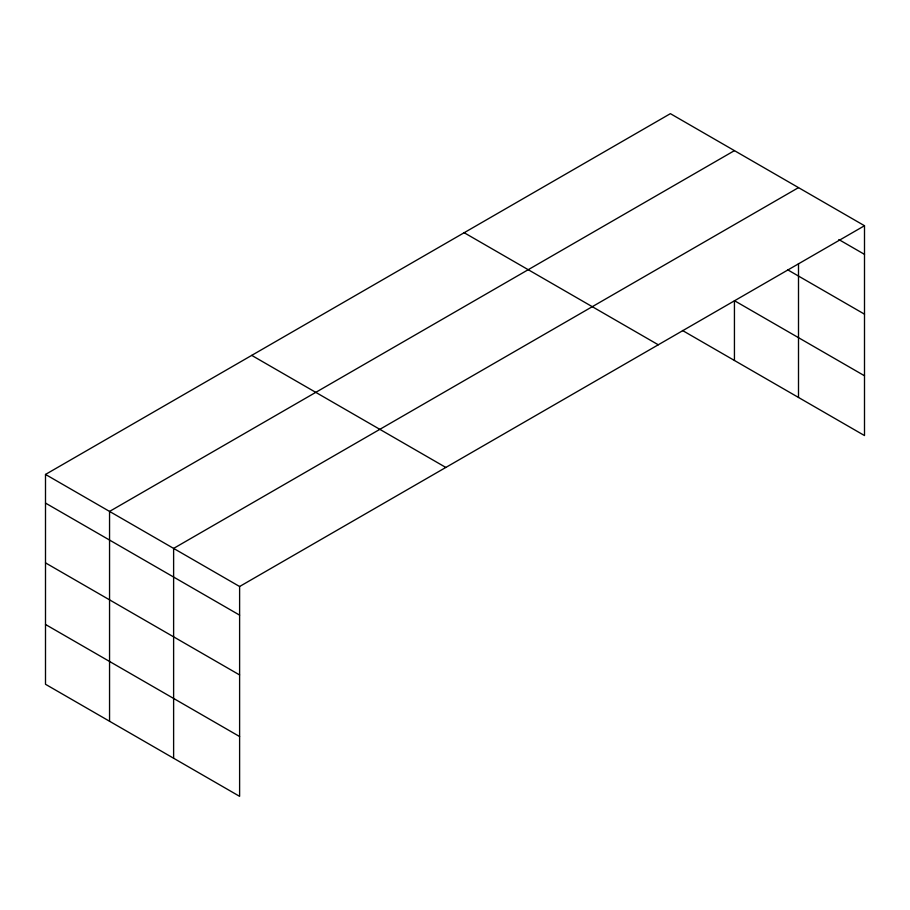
<?xml version="1.0" encoding="UTF-8"?>
<svg xmlns="http://www.w3.org/2000/svg" width="910" height="910" viewBox="0 0 910 910"><rect width="100%" height="100%" fill="white"/><g stroke="black" fill="none" stroke-linecap="round" stroke-linejoin="round"><path stroke-width="1.36" d="M864.5 225.725L670.386 113.659L45.5 474.44L45.5 684.274L239.614 796.341L239.614 586.506L864.5 225.725L864.5 435.56L682.477 330.478M734.438 150.639L109.553 511.42L109.553 721.255M798.502 187.631L173.617 548.4L173.617 758.235M838.838 239.557L864.5 254.368M787.628 269.781L864.5 314.166M864.5 375.773L734.438 300.687L734.438 360.474M464.168 232.721L658.283 344.788M251.717 355.378L445.832 467.444M45.5 474.44L239.614 586.506M45.5 503.082L239.614 615.149M45.5 562.869L239.614 674.936M45.5 624.476L239.614 736.543M798.502 263.547L798.502 397.465"/></g></svg>
